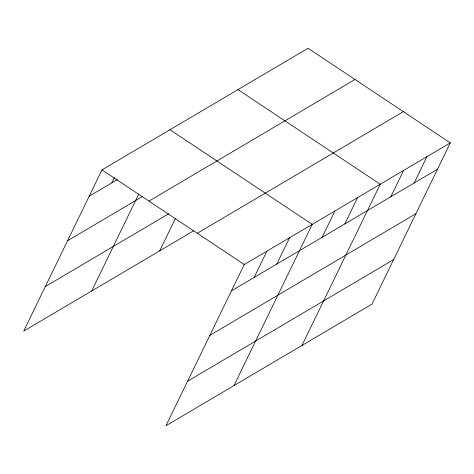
<?xml version="1.0" encoding="UTF-8"?>
<svg xmlns="http://www.w3.org/2000/svg" width="474" height="474" viewBox="0 0 474 474"><rect width="100%" height="100%" fill="white"/><g stroke="black" fill="none" stroke-linecap="round" stroke-linejoin="round"><path stroke-width="0.71" d="M450.3 142.887L244.252 264.51L165.965 425.735L372.013 304.118L450.3 142.887L308.035 48.265L101.987 169.882L23.7 331.113L193.771 230.725M111.876 182.816L114.435 177.554M91.695 290.977L138.817 193.937M159.691 250.841L175.504 218.283M254.141 277.438L266.915 251.131M276.804 264.065L289.584 237.752M233.96 385.605L312.248 224.374L169.982 129.746M322.136 237.308L334.911 210.995M344.805 223.929L357.58 197.617M301.956 345.469L380.243 184.238L237.978 89.616M390.819 196.763L403.593 170.456M414.169 182.982L426.95 156.675M89.213 196.195L117.546 179.468M67.592 240.715L142.514 196.491M148.937 201.106L354.985 79.49M45.32 286.586L168.72 213.75M197.303 233.279L403.35 111.663M231.478 290.817L437.526 169.2M209.858 335.343L415.905 213.721M187.586 381.214L393.633 259.592M101.987 169.882L244.252 264.51"/></g></svg>
